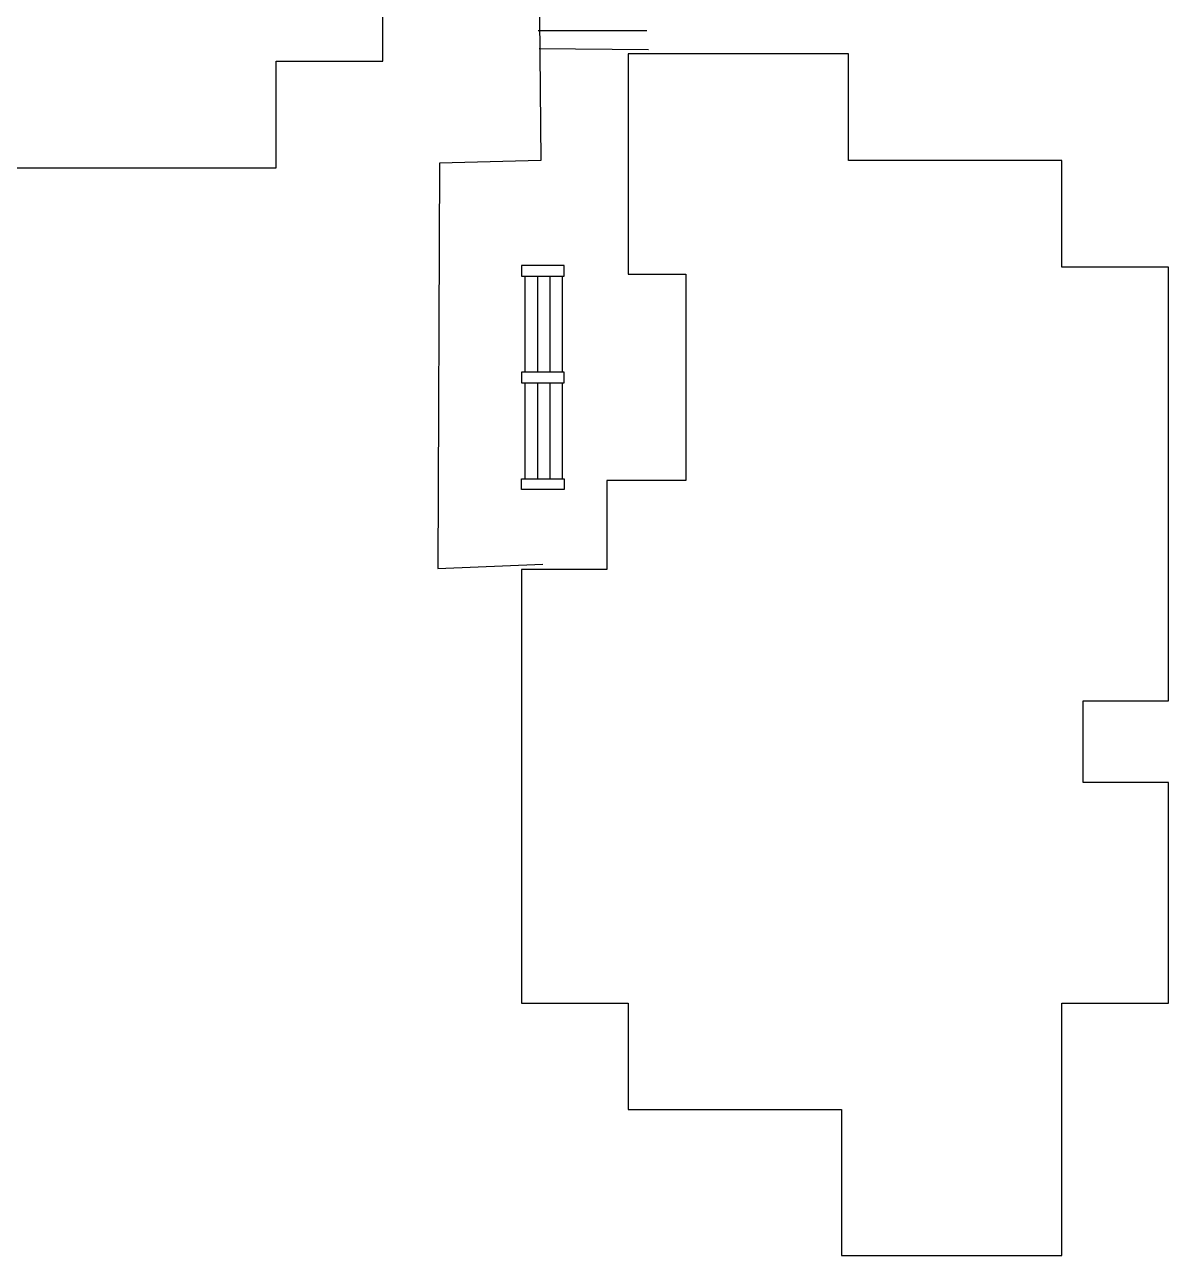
# Model space of a CAD drawing. Header units: inches. Extents: x -168 to 3296, y -1228 to 4808.
# Drawn here: x 1501 to 2788, y -1228 to 157 of the extents above; entities that cross this region are included whole.
import ezdxf

# ---------------------------------------------------------------- set-up
doc = ezdxf.new("R2010")
doc.units = ezdxf.units.IN
doc.header["$LTSCALE"] = 100
doc.header["$MEASUREMENT"] = 0
doc.layers.add('A-SITE', color=3, linetype='CONTINUOUS')

msp = doc.modelspace()

# ---------------------------------------------------------------- linework, layer by layer
at = {"layer": 'A-SITE'}
for points in [[(1785, 600), (1778, 970), (2073, 969), (2082, 4), (1968, 1), (1966, -455), (2084, -450)], [(2201, 150), (2079, 150)], [(2080, 130), (2203, 129)], [(2064, -126), (2064, -234)], [(2078, -126), (2078, -234)], [(2092, -126), (2092, -234)], [(2106, -126), (2106, -234)], [(2064, -246), (2064, -354)], [(2078, -246), (2078, -354)], [(2092, -246), (2092, -354)], [(2106, -246), (2106, -354)]]:
    msp.add_lwpolyline(points, dxfattribs=at)
for points in [[(1296, 92), (1296, -4), (1784, -4), (1784, 116), (1904, 116), (1904, 356), (2024, 356), (2024, 604), (1776, 604), (1776, 539), (1544, 539), (1544, 628), (1444, 628), (1444, 724), (956, 724), (956, 604), (836, 604), (836, 364), (672, 364), (672, 116), (956, 116), (956, -4), (1204, -4), (1204, 92)], [(2692, -604), (2788, -604), (2788, -116), (2668, -116), (2668, 4), (2428, 4), (2428, 124), (2180, 124), (2180, -124), (2245, -124), (2245, -356), (2156, -356), (2156, -456), (2060, -456), (2060, -944), (2180, -944), (2180, -1064), (2420, -1064), (2420, -1228), (2668, -1228), (2668, -944), (2788, -944), (2788, -696), (2692, -696)], [(2060, -114), (2060, -126), (2108, -126), (2108, -114)], [(2060, -234), (2060, -246), (2108, -246), (2108, -234)], [(2108, -366), (2060, -366), (2060, -354), (2108, -354)]]:
    msp.add_lwpolyline(points, close=True, dxfattribs=at)

doc.saveas('drawing.dxf')
